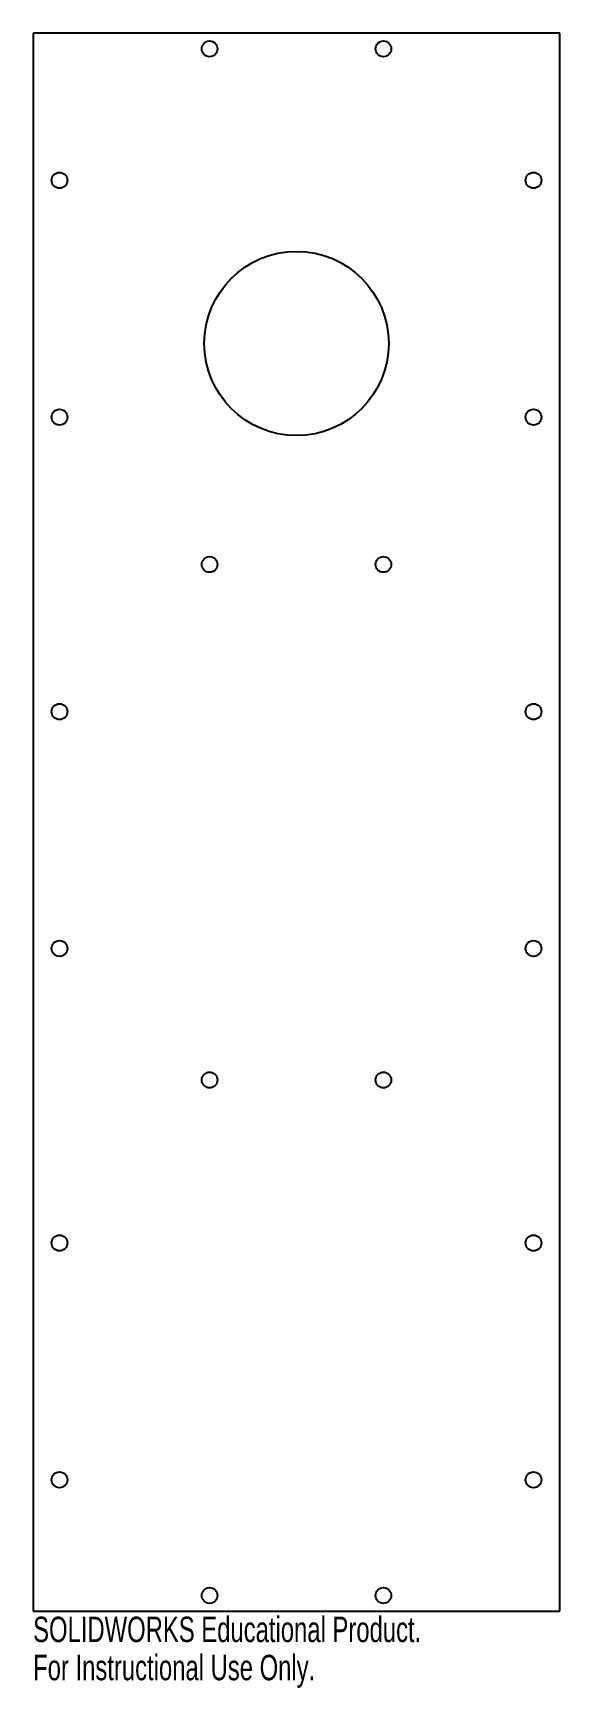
# Model space of a CAD drawing. Header units: millimetres. Extents: x -50 to 50, y -165 to 150.
import ezdxf

# ---------------------------------------------------------------- set-up
doc = ezdxf.new("R2010")
doc.units = ezdxf.units.MM
doc.styles.add('SLDTEXTSTYLE0', font='TXT', dxfattribs={"width": 0.7})

msp = doc.modelspace()

# ---------------------------------------------------------------- linework, layer by layer
at = {"color": 7, "linetype": 'Continuous', "lineweight": 25}
for p, q in [((50, 150), (-50, 150)), ((-50, 150), (-50, -150)), ((50, -150), (50, 150)), ((-50, -150), (50, -150))]:
    msp.add_line(p, q, dxfattribs=at)
for centre, radius in [((-16.5, 147), 1.5), ((16.5, 147), 1.5), ((-45, 122), 1.5), ((45, 122), 1.5), ((0, 91), 17.5), ((-45, 77), 1.5), ((45, 77), 1.5), ((-16.5, 49), 1.5), ((16.5, 49), 1.5), ((-45, 21), 1.5), ((45, 21), 1.5), ((-45, -24), 1.5), ((45, -24), 1.5), ((-16.5, -49), 1.5), ((16.5, -49), 1.5), ((-45, -80), 1.5), ((45, -80), 1.5), ((-45, -125), 1.5), ((45, -125), 1.5), ((-16.5, -147), 1.5), ((16.5, -147), 1.5)]:
    msp.add_circle(centre, radius, dxfattribs=at)

# ---------------------------------------------------------------- texts
at = {"color": 7, "linetype": 'Continuous', "char_height": 4.8336, "attachment_point": 1, "style": 'SLDTEXTSTYLE0'}
for s, insert in [('SOLIDWORKS Educational Product.', (-50, -151.02)), ('For Instructional Use Only.', (-50, -158.27))]:
    msp.add_mtext(s, dxfattribs=dict(at, insert=insert))

doc.saveas('drawing.dxf')
